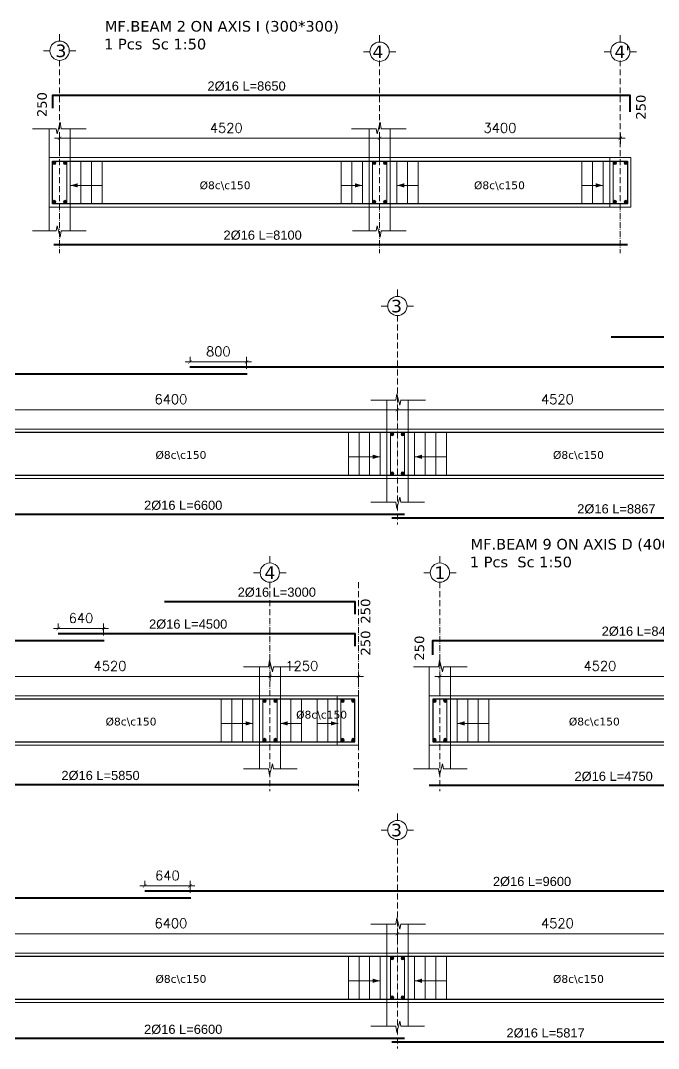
# Model space of a CAD drawing. Header units: inches. Extents: x -17020 to 43805, y -10194 to 123061.
# Drawn here: x 8495 to 9396, y 112787 to 114239 of the extents above; entities that cross this region are included whole.
import ezdxf

# ---------------------------------------------------------------- set-up
doc = ezdxf.new("R2010")
doc.units = ezdxf.units.IN
doc.header["$LTSCALE"] = 0.7
doc.header["$MEASUREMENT"] = 0
doc.linetypes.add('ACAD_ISO10W100', pattern=[18, 12, -3, 0, -3])
doc.layers.get('0').update_dxf_attribs({"lineweight": 13})
doc.layers.get('Defpoints').update_dxf_attribs({"lineweight": 5})
for name, color, linetype, lineweight in [('axis', 254, 'ACAD_ISO10W100', 9), ('BEAM FRAME', 5, 'Continuous', 18), ('COLUMN', 4, 'Continuous', 20), ('elevline', 30, 'Continuous', 20), ('FRAME 070', 5, 'Continuous', 60), ('hatch', 9, 'Continuous', 9), ('renforcment', 141, 'Continuous', 40), ('tex', 3, 'Continuous', 25), ('TEXT', 3, 'Continuous', 25), ('top rein. extension', 50, 'Continuous', 20), ('top renforcment', 7, 'Continuous', 40)]:
    doc.layers.add(name, color=color, linetype=linetype, lineweight=lineweight)
doc.styles.add('100', font='romans.shx', dxfattribs={"height": 13.5})
doc.styles.add('romanc', font='verdana.ttf', dxfattribs={"height": 250})
doc.styles.get("Standard").update_dxf_attribs({"font": 'arial.ttf', "height": 13})
doc.dimstyles.new('100', dxfattribs={"dimtxt": 13.5, "dimasz": 5, "dimexe": 7, "dimexo": 7, "dimgap": 8, "dimtad": 1, "dimdec": 0, "dimlfac": 10, "dimzin": 4, "dimdsep": 46, "dimtxsty": '100', "dimblk": 'ARCHTICK', "dimcen": 0.09, "dimdle": 7, "dimclrd": 1, "dimclre": 8, "dimclrt": 2, "dimadec": 0, "dimazin": 1, "dimtfac": 1, "dimtdec": 0, "dimtix": 1, "dimtofl": 0, "dimtmove": 0, "dimatfit": 3, "dimldrblk": 'ARCHTICK', "dimfxl": 0.18, "dimtolj": 1, "dimtzin": 0, "dimlwd": -1, "dimlwe": -1, "dimarcsym": 0})
doc.dimstyles.get("Standard").update_dxf_attribs({"dimtxt": 13, "dimasz": 5, "dimexe": 0.18, "dimexo": 0.0625, "dimgap": 6, "dimtad": 1, "dimdec": 0, "dimlfac": 10, "dimzin": 0, "dimdsep": 46, "dimtxsty": 'Standard', "dimblk": 'ARCHTICK', "dimcen": 0.09, "dimse1": 1, "dimse2": 1, "dimclrd": 1, "dimclre": 7, "dimclrt": 3, "dimadec": 0, "dimazin": 0, "dimtfac": 1, "dimtdec": 0, "dimtix": 1, "dimtofl": 0, "dimtmove": 0, "dimatfit": 3, "dimldrblk": 'ARCHTICK', "dimfxl": 1, "dimtolj": 1, "dimtzin": 0, "dimarcsym": 0})

# ---------------------------------------------------------------- blocks, each defined once
blk = doc.blocks.new('_ArchTick')
at = {"color": 0, "linetype": 'ByBlock', "lineweight": 0, "const_width": 0.15}
blk.add_lwpolyline([(-0.5, -0.5), (0.5, 0.5)], dxfattribs=at)
blk = doc.blocks.new('*D798')
at = {"color": 8, "transparency": 16777216}
for p, q in [((8550.2, 114054.5), (8550.2, 114079.7)), ((9002.2, 114036.1), (9002.2, 114079.7))]:
    blk.add_line(p, q, dxfattribs=at)
at = {"color": 1, "transparency": 16777216}
blk.add_line((9009.2, 114072.7), (8543.2, 114072.7), dxfattribs=at)
at = {"layer": 'Defpoints', "color": 0, "transparency": 16777216}
for p in [(8550.2, 114072.7), (8550.2, 114047.5), (9002.2, 114029.1)]:
    blk.add_point(p, dxfattribs=at)
at = {"color": 1, "transparency": 16777216, "xscale": 5, "yscale": 5, "zscale": 5, "rotation": 180}
blk.add_blockref('_ArchTick', (8550.2, 114072.7), dxfattribs=at)
at = {"color": 1, "transparency": 16777216, "xscale": 5, "yscale": 5, "zscale": 5}
blk.add_blockref('_ArchTick', (9002.2, 114072.7), dxfattribs=at)
at = {"color": 2, "transparency": 16777216, "insert": (8785.6, 114087.4), "char_height": 13.5, "attachment_point": 5, "style": '100'}
blk.add_mtext('\\A1;4520', dxfattribs=at)
blk = doc.blocks.new('*D799')
at = {"layer": 'Defpoints', "color": 0, "transparency": 16777216}
for p in [(8542.2, 113922.7, -37318.8), (8542.2, 113922.7), (9352.3, 113922.7, -13652.7)]:
    blk.add_point(p, dxfattribs=at)
at = {"layer": 'TEXT', "color": 3, "transparency": 16777216, "insert": (8837, 113935.7), "char_height": 13, "attachment_point": 5}
blk.add_mtext('\\A1;2%%C16 L=8100', dxfattribs=at)
blk = doc.blocks.new('*D800')
at = {"layer": 'Defpoints', "color": 0, "transparency": 16777216}
for p in [(8516.8, 114133.3, -440.4), (9381.9, 114133.3, 264.3), (9381.9, 114133.3)]:
    blk.add_point(p, dxfattribs=at)
at = {"layer": 'TEXT', "color": 3, "transparency": 16777216, "insert": (8814.3, 114146.3), "char_height": 13, "attachment_point": 5}
blk.add_mtext('\\A1;2%%C16 L=8650', dxfattribs=at)
blk = doc.blocks.new('*D801')
at = {"color": 8, "transparency": 16777216}
for p, q in [((9002.2, 114036.1), (9002.2, 114079.7)), ((9342.3, 114065), (9342.3, 114079.7))]:
    blk.add_line(p, q, dxfattribs=at)
at = {"color": 1, "transparency": 16777216}
blk.add_line((8995.2, 114072.7), (9349.3, 114072.7), dxfattribs=at)
at = {"layer": 'Defpoints', "color": 0, "transparency": 16777216}
for p in [(9342.3, 114072.7), (9342.3, 114058), (9002.2, 114029.1)]:
    blk.add_point(p, dxfattribs=at)
at = {"color": 1, "transparency": 16777216, "xscale": 5, "yscale": 5, "zscale": 5, "rotation": 180}
blk.add_blockref('_ArchTick', (9002.2, 114072.7), dxfattribs=at)
at = {"color": 1, "transparency": 16777216, "xscale": 5, "yscale": 5, "zscale": 5}
blk.add_blockref('_ArchTick', (9342.3, 114072.7), dxfattribs=at)
at = {"color": 2, "transparency": 16777216, "insert": (9172.2, 114087.4), "char_height": 13.5, "attachment_point": 5, "style": '100'}
blk.add_mtext('\\A1;3400', dxfattribs=at)
blk = doc.blocks.new('*D816')
at = {"layer": 'Defpoints', "color": 0, "transparency": 16777216}
for p in [(7715.4, 113739.9, -218.4), (7715.4, 113739.9), (8815.4, 113739.9, -167.8)]:
    blk.add_point(p, dxfattribs=at)
at = {"layer": 'TEXT', "color": 3, "transparency": 16777216, "insert": (8263.7, 113752.9), "char_height": 13, "attachment_point": 5}
blk.add_mtext('\\A1;3%%C16 L=11000', dxfattribs=at)
blk = doc.blocks.new('*D817')
at = {"color": 1, "transparency": 16777216}
blk.add_line((9020.4, 113689.3), (9486.4, 113689.3), dxfattribs=at)
at = {"color": 8, "transparency": 16777216}
for p, q in [((9027.4, 113682.7), (9027.4, 113696.3)), ((9479.4, 113683.3), (9479.4, 113696.3))]:
    blk.add_line(p, q, dxfattribs=at)
at = {"layer": 'Defpoints', "color": 0, "transparency": 16777216}
for p in [(9479.4, 113689.3), (9027.4, 113675.7), (9479.4, 113676.3)]:
    blk.add_point(p, dxfattribs=at)
at = {"color": 1, "transparency": 16777216, "xscale": 5, "yscale": 5, "zscale": 5, "rotation": 180}
blk.add_blockref('_ArchTick', (9027.4, 113689.3), dxfattribs=at)
at = {"color": 1, "transparency": 16777216, "xscale": 5, "yscale": 5, "zscale": 5}
blk.add_blockref('_ArchTick', (9479.4, 113689.3), dxfattribs=at)
at = {"color": 2, "transparency": 16777216, "insert": (9253.4, 113704.1), "char_height": 13.5, "attachment_point": 5, "style": '100'}
blk.add_mtext('\\A1;4520', dxfattribs=at)
blk = doc.blocks.new('*D818')
at = {"layer": 'Defpoints', "color": 0, "transparency": 16777216}
for p in [(8734.4, 113749.9, -157.8), (8734.4, 113749.9), (9934.3, 113749.9, -218.5)]:
    blk.add_point(p, dxfattribs=at)
at = {"layer": 'TEXT', "color": 3, "transparency": 16777216, "insert": (9585.4, 113762.9), "char_height": 13, "attachment_point": 5}
blk.add_mtext('\\A1;2%%C16 L=12000', dxfattribs=at)
blk = doc.blocks.new('*D839')
at = {"color": 1, "transparency": 16777216}
blk.add_line((8821.4, 113756.9), (8727.4, 113756.9), dxfattribs=at)
at = {"color": 8, "transparency": 16777216}
for p, q in [((8734.4, 113756.9), (8734.4, 113763.9)), ((8814.4, 113746.9), (8814.4, 113763.9))]:
    blk.add_line(p, q, dxfattribs=at)
at = {"layer": 'Defpoints', "color": 0, "transparency": 16777216}
for p in [(8734.4, 113756.9), (8734.4, 113749.9), (8814.4, 113739.9)]:
    blk.add_point(p, dxfattribs=at)
at = {"color": 1, "transparency": 16777216, "xscale": 5, "yscale": 5, "zscale": 5, "rotation": 180}
blk.add_blockref('_ArchTick', (8734.4, 113756.9), dxfattribs=at)
at = {"color": 1, "transparency": 16777216, "xscale": 5, "yscale": 5, "zscale": 5}
blk.add_blockref('_ArchTick', (8814.4, 113756.9), dxfattribs=at)
at = {"color": 2, "transparency": 16777216, "insert": (8774.4, 113771.7), "char_height": 13.5, "attachment_point": 5, "style": '100'}
blk.add_mtext('\\A1;800', dxfattribs=at)
blk = doc.blocks.new('*D819')
at = {"color": 1, "transparency": 16777216}
blk.add_line((9034.4, 113689.3), (8380.4, 113689.3), dxfattribs=at)
at = {"color": 8, "transparency": 16777216}
for p, q in [((8387.4, 113680.4), (8387.4, 113696.3)), ((9027.4, 113682.7), (9027.4, 113696.3))]:
    blk.add_line(p, q, dxfattribs=at)
at = {"layer": 'Defpoints', "color": 0, "transparency": 16777216}
for p in [(8387.4, 113689.3), (8387.4, 113673.4), (9027.4, 113675.7)]:
    blk.add_point(p, dxfattribs=at)
at = {"color": 1, "transparency": 16777216, "xscale": 5, "yscale": 5, "zscale": 5, "rotation": 180}
blk.add_blockref('_ArchTick', (8387.4, 113689.3), dxfattribs=at)
at = {"color": 1, "transparency": 16777216, "xscale": 5, "yscale": 5, "zscale": 5}
blk.add_blockref('_ArchTick', (9027.4, 113689.3), dxfattribs=at)
at = {"color": 2, "transparency": 16777216, "insert": (8707.4, 113704.1), "char_height": 13.5, "attachment_point": 5, "style": '100'}
blk.add_mtext('\\A1;6400', dxfattribs=at)
blk = doc.blocks.new('*D822')
at = {"layer": 'Defpoints', "color": 0, "transparency": 16777216}
for p in [(9329.4, 113791.8, -209.5), (9934.4, 113791.8, -218.4), (9934.4, 113791.8)]:
    blk.add_point(p, dxfattribs=at)
at = {"layer": 'TEXT', "color": 3, "transparency": 16777216, "insert": (9737.3, 113804.8), "char_height": 13, "attachment_point": 5}
blk.add_mtext('\\A1;1%%C16 L=6050', dxfattribs=at)
blk = doc.blocks.new('*D824')
at = {"layer": 'Defpoints', "color": 0, "transparency": 16777216}
for p in [(8377.4, 113541.2, -13652.7), (9037.4, 113541.2, -37100.9), (9037.4, 113541.2)]:
    blk.add_point(p, dxfattribs=at)
at = {"layer": 'TEXT', "color": 3, "transparency": 16777216, "insert": (8724.8, 113554.2), "char_height": 13, "attachment_point": 5}
blk.add_mtext('\\A1;2%%C16 L=6600', dxfattribs=at)
blk = doc.blocks.new('*D827')
at = {"layer": 'Defpoints', "color": 0, "transparency": 16777216}
for p in [(9019.4, 113536.1, -13652.7), (9906.1, 113536.1, -37100.9), (9906.1, 113536.1)]:
    blk.add_point(p, dxfattribs=at)
at = {"layer": 'TEXT', "color": 3, "transparency": 16777216, "insert": (9336.7, 113549.1), "char_height": 13, "attachment_point": 5}
blk.add_mtext('\\A1;2%%C16 L=8867', dxfattribs=at)
blk = doc.blocks.new('*D842')
at = {"layer": 'Defpoints', "color": 0, "transparency": 16777216}
for p in [(7715.4, 113363.3, -0.5), (7715.4, 113363.3), (8613.4, 113363.3, -167.8)]:
    blk.add_point(p, dxfattribs=at)
at = {"layer": 'TEXT', "color": 3, "transparency": 16777216, "insert": (8062.1, 113376.3), "char_height": 13, "attachment_point": 5}
blk.add_mtext('\\A1;2%%C16 L=8980', dxfattribs=at)
blk = doc.blocks.new('*D843')
at = {"color": 8, "transparency": 16777216}
for p, q in [((8395.4, 113306.2), (8395.4, 113319.7)), ((8847.4, 113306.7), (8847.4, 113319.7))]:
    blk.add_line(p, q, dxfattribs=at)
at = {"color": 1, "transparency": 16777216}
blk.add_line((8388.4, 113312.7), (8854.4, 113312.7), dxfattribs=at)
at = {"layer": 'Defpoints', "color": 0, "transparency": 16777216}
for p in [(8847.4, 113312.7), (8395.4, 113299.2), (8847.4, 113299.7)]:
    blk.add_point(p, dxfattribs=at)
at = {"color": 1, "transparency": 16777216, "xscale": 5, "yscale": 5, "zscale": 5, "rotation": 180}
blk.add_blockref('_ArchTick', (8395.4, 113312.7), dxfattribs=at)
at = {"color": 1, "transparency": 16777216, "xscale": 5, "yscale": 5, "zscale": 5}
blk.add_blockref('_ArchTick', (8847.4, 113312.7), dxfattribs=at)
at = {"color": 2, "transparency": 16777216, "insert": (8621.4, 113327.5), "char_height": 13.5, "attachment_point": 5, "style": '100'}
blk.add_mtext('\\A1;4520', dxfattribs=at)
blk = doc.blocks.new('*D844')
at = {"layer": 'Defpoints', "color": 0, "transparency": 16777216}
for p in [(8548.4, 113373.3, -157.8), (8548.4, 113373.3), (8998.4, 113373.3, -218.5)]:
    blk.add_point(p, dxfattribs=at)
at = {"layer": 'TEXT', "color": 3, "transparency": 16777216, "insert": (8731.8, 113386.3), "char_height": 13, "attachment_point": 5}
blk.add_mtext('\\A1;2%%C16 L=4500', dxfattribs=at)
blk = doc.blocks.new('*D851')
at = {"color": 1, "transparency": 16777216}
blk.add_line((8619.4, 113380.3), (8541.4, 113380.3), dxfattribs=at)
at = {"color": 8, "transparency": 16777216}
for p, q in [((8548.4, 113380.3), (8548.4, 113387.3)), ((8612.4, 113370.3), (8612.4, 113387.3))]:
    blk.add_line(p, q, dxfattribs=at)
at = {"layer": 'Defpoints', "color": 0, "transparency": 16777216}
for p in [(8548.4, 113380.3), (8548.4, 113373.3), (8612.4, 113363.3)]:
    blk.add_point(p, dxfattribs=at)
at = {"color": 1, "transparency": 16777216, "xscale": 5, "yscale": 5, "zscale": 5, "rotation": 180}
blk.add_blockref('_ArchTick', (8548.4, 113380.3), dxfattribs=at)
at = {"color": 1, "transparency": 16777216, "xscale": 5, "yscale": 5, "zscale": 5}
blk.add_blockref('_ArchTick', (8612.4, 113380.3), dxfattribs=at)
at = {"color": 2, "transparency": 16777216, "insert": (8580.4, 113395.1), "char_height": 13.5, "attachment_point": 5, "style": '100'}
blk.add_mtext('\\A1;640', dxfattribs=at)
blk = doc.blocks.new('*D848')
at = {"color": 8, "transparency": 16777216}
for p, q in [((8847.4, 113306.6), (8847.4, 113319.7)), ((8972.4, 113306.4), (8972.4, 113319.7))]:
    blk.add_line(p, q, dxfattribs=at)
at = {"color": 1, "transparency": 16777216}
blk.add_line((8979.4, 113312.7), (8840.4, 113312.7), dxfattribs=at)
at = {"layer": 'Defpoints', "color": 0, "transparency": 16777216}
for p in [(8847.4, 113312.7), (8847.4, 113299.6), (8972.4, 113299.4)]:
    blk.add_point(p, dxfattribs=at)
at = {"color": 1, "transparency": 16777216, "xscale": 5, "yscale": 5, "zscale": 5, "rotation": 180}
blk.add_blockref('_ArchTick', (8847.4, 113312.7), dxfattribs=at)
at = {"color": 1, "transparency": 16777216, "xscale": 5, "yscale": 5, "zscale": 5}
blk.add_blockref('_ArchTick', (8972.4, 113312.7), dxfattribs=at)
at = {"color": 2, "transparency": 16777216, "insert": (8892.4, 113327.5), "char_height": 13.5, "attachment_point": 5, "style": '100'}
blk.add_mtext('\\A1;1250', dxfattribs=at)
blk = doc.blocks.new('*D849')
at = {"layer": 'Defpoints', "color": 0, "transparency": 16777216}
for p in [(8387.4, 113159.5, -13652.7), (8972.4, 113159.5, -37100.9), (8972.4, 113159.5)]:
    blk.add_point(p, dxfattribs=at)
at = {"layer": 'TEXT', "color": 3, "transparency": 16777216, "insert": (8608, 113172.5), "char_height": 13, "attachment_point": 5}
blk.add_mtext('\\A1;2%%C16 L=5850', dxfattribs=at)
blk = doc.blocks.new('*D850')
at = {"layer": 'Defpoints', "color": 0, "transparency": 16777216}
for p in [(8698.4, 113418.4, -157.8), (8698.4, 113418.4), (8998.4, 113418.4, -218.5)]:
    blk.add_point(p, dxfattribs=at)
at = {"layer": 'TEXT', "color": 3, "transparency": 16777216, "insert": (8857, 113431.4), "char_height": 13, "attachment_point": 5}
blk.add_mtext('\\A1;2%%C16 L=3000', dxfattribs=at)
blk = doc.blocks.new('*D852')
at = {"layer": 'Defpoints', "color": 0, "transparency": 16777216}
for p in [(9047.4, 113363.3, -218.4), (9047.4, 113363.3), (9887.4, 113363.3, -167.8)]:
    blk.add_point(p, dxfattribs=at)
at = {"layer": 'TEXT', "color": 3, "transparency": 16777216, "insert": (9371.2, 113376.3), "char_height": 13, "attachment_point": 5}
blk.add_mtext('\\A1;2%%C16 L=8400', dxfattribs=at)
blk = doc.blocks.new('*D856')
at = {"color": 8, "transparency": 16777216}
for p, q in [((9087.4, 113291.6), (9087.4, 113319.7)), ((9539.4, 113303.8), (9539.4, 113319.7))]:
    blk.add_line(p, q, dxfattribs=at)
at = {"color": 1, "transparency": 16777216}
blk.add_line((9080.4, 113312.7), (9546.4, 113312.7), dxfattribs=at)
at = {"layer": 'Defpoints', "color": 0, "transparency": 16777216}
for p in [(9539.4, 113312.7), (9539.4, 113296.8), (9087.4, 113284.6)]:
    blk.add_point(p, dxfattribs=at)
at = {"color": 1, "transparency": 16777216, "xscale": 5, "yscale": 5, "zscale": 5, "rotation": 180}
blk.add_blockref('_ArchTick', (9087.4, 113312.7), dxfattribs=at)
at = {"color": 1, "transparency": 16777216, "xscale": 5, "yscale": 5, "zscale": 5}
blk.add_blockref('_ArchTick', (9539.4, 113312.7), dxfattribs=at)
at = {"color": 2, "transparency": 16777216, "insert": (9313.4, 113327.5), "char_height": 13.5, "attachment_point": 5, "style": '100'}
blk.add_mtext('\\A1;4520', dxfattribs=at)
blk = doc.blocks.new('*D858')
at = {"layer": 'Defpoints', "color": 0, "transparency": 16777216}
for p in [(9072.4, 113158.4, -13652.7), (9547.4, 113158.4, -37100.9), (9547.4, 113158.4)]:
    blk.add_point(p, dxfattribs=at)
at = {"layer": 'TEXT', "color": 3, "transparency": 16777216, "insert": (9332.8, 113171.4), "char_height": 13, "attachment_point": 5}
blk.add_mtext('\\A1;2%%C16 L=4750', dxfattribs=at)
blk = doc.blocks.new('*D863')
at = {"layer": 'Defpoints', "color": 0, "transparency": 16777216}
for p in [(7715.4, 112999.8, -218.4), (7715.4, 112999.8), (8735.4, 112999.8, -167.8)]:
    blk.add_point(p, dxfattribs=at)
at = {"layer": 'TEXT', "color": 3, "transparency": 16777216, "insert": (8183.7, 113012.8), "char_height": 13, "attachment_point": 5}
blk.add_mtext('\\A1;2%%C16 L=10200', dxfattribs=at)
blk = doc.blocks.new('*D864')
at = {"color": 8, "transparency": 16777216}
for p, q in [((9027.4, 112942.6), (9027.4, 112956.2)), ((9479.4, 112943.2), (9479.4, 112956.2))]:
    blk.add_line(p, q, dxfattribs=at)
at = {"color": 1, "transparency": 16777216}
blk.add_line((9020.4, 112949.2), (9486.4, 112949.2), dxfattribs=at)
at = {"layer": 'Defpoints', "color": 0, "transparency": 16777216}
for p in [(9479.4, 112949.2), (9027.4, 112935.6), (9479.4, 112936.2)]:
    blk.add_point(p, dxfattribs=at)
at = {"color": 1, "transparency": 16777216, "xscale": 5, "yscale": 5, "zscale": 5, "rotation": 180}
blk.add_blockref('_ArchTick', (9027.4, 112949.2), dxfattribs=at)
at = {"color": 1, "transparency": 16777216, "xscale": 5, "yscale": 5, "zscale": 5}
blk.add_blockref('_ArchTick', (9479.4, 112949.2), dxfattribs=at)
at = {"color": 2, "transparency": 16777216, "insert": (9253.4, 112963.9), "char_height": 13.5, "attachment_point": 5, "style": '100'}
blk.add_mtext('\\A1;4520', dxfattribs=at)
blk = doc.blocks.new('*D865')
at = {"layer": 'Defpoints', "color": 0, "transparency": 16777216}
for p in [(8670.4, 113009.8, -157.8), (8670.4, 113009.8), (9630.4, 113009.8, -218.5)]:
    blk.add_point(p, dxfattribs=at)
at = {"layer": 'TEXT', "color": 3, "transparency": 16777216, "insert": (9217.5, 113022.8), "char_height": 13, "attachment_point": 5}
blk.add_mtext('\\A1;2%%C16 L=9600', dxfattribs=at)
blk = doc.blocks.new('*D874')
at = {"color": 1, "transparency": 16777216}
blk.add_line((8741.4, 113016.8), (8663.4, 113016.8), dxfattribs=at)
at = {"color": 8, "transparency": 16777216}
for p, q in [((8670.4, 113016.8), (8670.4, 113023.8)), ((8734.4, 113006.8), (8734.4, 113023.8))]:
    blk.add_line(p, q, dxfattribs=at)
at = {"layer": 'Defpoints', "color": 0, "transparency": 16777216}
for p in [(8670.4, 113016.8), (8670.4, 113009.8), (8734.4, 112999.8)]:
    blk.add_point(p, dxfattribs=at)
at = {"color": 1, "transparency": 16777216, "xscale": 5, "yscale": 5, "zscale": 5, "rotation": 180}
blk.add_blockref('_ArchTick', (8670.4, 113016.8), dxfattribs=at)
at = {"color": 1, "transparency": 16777216, "xscale": 5, "yscale": 5, "zscale": 5}
blk.add_blockref('_ArchTick', (8734.4, 113016.8), dxfattribs=at)
at = {"color": 2, "transparency": 16777216, "insert": (8702.4, 113031.5), "char_height": 13.5, "attachment_point": 5, "style": '100'}
blk.add_mtext('\\A1;640', dxfattribs=at)
blk = doc.blocks.new('*D866')
at = {"color": 8, "transparency": 16777216}
for p, q in [((8387.4, 112940.3), (8387.4, 112956.2)), ((9027.4, 112942.6), (9027.4, 112956.2))]:
    blk.add_line(p, q, dxfattribs=at)
at = {"color": 1, "transparency": 16777216}
blk.add_line((9034.4, 112949.2), (8380.4, 112949.2), dxfattribs=at)
at = {"layer": 'Defpoints', "color": 0, "transparency": 16777216}
for p in [(8387.4, 112949.2), (8387.4, 112933.3), (9027.4, 112935.6)]:
    blk.add_point(p, dxfattribs=at)
at = {"color": 1, "transparency": 16777216, "xscale": 5, "yscale": 5, "zscale": 5, "rotation": 180}
blk.add_blockref('_ArchTick', (8387.4, 112949.2), dxfattribs=at)
at = {"color": 1, "transparency": 16777216, "xscale": 5, "yscale": 5, "zscale": 5}
blk.add_blockref('_ArchTick', (9027.4, 112949.2), dxfattribs=at)
at = {"color": 2, "transparency": 16777216, "insert": (8707.4, 112963.9), "char_height": 13.5, "attachment_point": 5, "style": '100'}
blk.add_mtext('\\A1;6400', dxfattribs=at)
blk = doc.blocks.new('*D870')
at = {"layer": 'Defpoints', "color": 0, "transparency": 16777216}
for p in [(8377.4, 112801, -13652.7), (9037.4, 112801, -37100.9), (9037.4, 112801)]:
    blk.add_point(p, dxfattribs=at)
at = {"layer": 'TEXT', "color": 3, "transparency": 16777216, "insert": (8724.8, 112814), "char_height": 13, "attachment_point": 5}
blk.add_mtext('\\A1;2%%C16 L=6600', dxfattribs=at)
blk = doc.blocks.new('*D873')
at = {"layer": 'Defpoints', "color": 0, "transparency": 16777216}
for p in [(9019.4, 112795.9, -13652.7), (9601.1, 112795.9, -37100.9), (9601.1, 112795.9)]:
    blk.add_point(p, dxfattribs=at)
at = {"layer": 'TEXT', "color": 3, "transparency": 16777216, "insert": (9236.7, 112808.9), "char_height": 13, "attachment_point": 5}
blk.add_mtext('\\A1;2%%C16 L=5817', dxfattribs=at)

msp = doc.modelspace()

# ---------------------------------------------------------------- hatches: boundary and pattern name
at = {"layer": 'elevline'}
for points in [[(8545, 114038, 1), (8540.24, 114038, 1)], [(8555.49, 114038, -1), (8560.24, 114038, -1)], [(8997, 114038, 1), (8992.24, 114038, 1)], [(9007.49, 114038, -1), (9012.24, 114038, -1)], [(9337.01, 114038, 1), (9332.25, 114038, 1)], [(9347.5, 114038, -1), (9352.25, 114038, -1)], [(8545, 113982.76, -1), (8540.24, 113982.76, -1)], [(8555.49, 113982.76, 1), (8560.24, 113982.76, 1)], [(8997, 113982.76, -1), (8992.24, 113982.76, -1)], [(9007.49, 113982.76, 1), (9012.24, 113982.76, 1)], [(9337.01, 113982.76, -1), (9332.25, 113982.76, -1)], [(9347.5, 113982.76, 1), (9352.25, 113982.76, 1)], [(9022.15, 113654.67, 1), (9017.39, 113654.67, 1)], [(9032.64, 113654.67, -1), (9037.39, 113654.67, -1)], [(9022.15, 113599.42, -1), (9017.39, 113599.42, -1)], [(9032.64, 113599.42, 1), (9037.39, 113599.42, 1)], [(8842.15, 113278.07, 1), (8837.39, 113278.07, 1)], [(8852.64, 113278.07, -1), (8857.39, 113278.07, -1)], [(8952.15, 113278.07, 1), (8947.39, 113278.07, 1)], [(8962.64, 113278.07, -1), (8967.39, 113278.07, -1)], [(9082.15, 113278.07, 1), (9077.39, 113278.07, 1)], [(9092.64, 113278.07, -1), (9097.39, 113278.07, -1)], [(8842.15, 113222.82, -1), (8837.39, 113222.82, -1)], [(8852.64, 113222.82, 1), (8857.39, 113222.82, 1)], [(8952.15, 113222.82, -1), (8947.39, 113222.82, -1)], [(8962.64, 113222.82, 1), (8967.39, 113222.82, 1)], [(9082.15, 113222.82, -1), (9077.39, 113222.82, -1)], [(9092.64, 113222.82, 1), (9097.39, 113222.82, 1)], [(9022.15, 112914.52, 1), (9017.39, 112914.52, 1)], [(9032.64, 112914.52, -1), (9037.39, 112914.52, -1)], [(9022.15, 112859.28, -1), (9017.39, 112859.28, -1)], [(9032.64, 112859.28, 1), (9037.39, 112859.28, 1)]]:
    msp.add_hatch(color=256, dxfattribs=at).paths.add_polyline_path(points)

# ---------------------------------------------------------------- linework, layer by layer
at = {"layer": 'axis'}
for p, q in [((8550.24, 114182.81), (8550.24, 113910.64)), ((9002.24, 114182.81), (9002.24, 113910.64)), ((9342.25, 114182.81), (9342.25, 113910.64)), ((9342.25, 114182.81), (9342.25, 113910.64)), ((9027.39, 113822.24), (9027.39, 113527.31)), ((8847.39, 113445.64, -217.91), (8847.39, 113150.71, -217.91)), ((8972.39, 113445.64, -217.91), (8972.39, 113150.71, -217.91)), ((9087.39, 113445.64, -217.91), (9087.39, 113150.71, -217.91)), ((9027.39, 113082.09), (9027.39, 112787.16))]:
    msp.add_line(p, q, dxfattribs=at)
at = {"layer": 'BEAM FRAME', "elevation": 217.91}
for points in [[(9357.25, 113975.38), (8535.24, 113975.38), (8535.24, 114045.38), (9357.25, 114045.38)], [(7740.39, 113592.04), (9909.43, 113592.04), (9909.43, 113662.04), (7740.39, 113662.04)], [(7740.39, 112851.9), (9604.39, 112851.9), (9604.39, 112921.9), (7740.39, 112921.9)]]:
    msp.add_lwpolyline(points, close=True, dxfattribs=at)
at = {"layer": 'BEAM FRAME'}
for points in [[(7740.39, 113215.45), (8972.39, 113215.45), (8972.39, 113285.45), (7740.39, 113285.45)], [(9072.39, 113215.45), (10756.39, 113215.45), (10756.39, 113285.45), (9072.39, 113285.45)]]:
    msp.add_lwpolyline(points, close=True, dxfattribs=at)
at = {"layer": 'COLUMN', "lineweight": 20}
for p, q in [((8535.24, 114086.3, 217.91), (8535.24, 114045.38, 217.91)), ((8565.24, 114086.3, 217.91), (8565.24, 114045.38, 217.91)), ((8987.24, 114086.3, 217.91), (8987.24, 114045.38, 217.91)), ((9017.24, 114086.3, 217.91), (9017.24, 114045.38, 217.91)), ((8535.24, 113941.95, 217.91), (8535.24, 113975.38, 217.91)), ((8565.24, 113941.95, 217.91), (8565.24, 113975.38, 217.91)), ((8987.24, 113941.95, 217.91), (8987.24, 113975.38, 217.91)), ((9017.24, 113941.95, 217.91), (9017.24, 113975.38, 217.91)), ((9012.39, 113702.97, 217.91), (9012.39, 113662.04, 217.91)), ((9042.39, 113702.97, 217.91), (9042.39, 113662.04, 217.91)), ((9012.39, 113558.62, 217.91), (9012.39, 113592.04, 217.91)), ((9042.39, 113558.62, 217.91), (9042.39, 113592.04, 217.91)), ((8832.39, 113326.37), (8832.39, 113285.45)), ((8862.39, 113326.37), (8862.39, 113285.45)), ((9072.39, 113326.37), (9072.39, 113285.45)), ((9102.39, 113326.37), (9102.39, 113285.45)), ((8832.39, 113182.02), (8832.39, 113215.45)), ((8862.39, 113182.02), (8862.39, 113215.45)), ((9072.39, 113182.02), (9072.39, 113215.45)), ((9102.39, 113182.02), (9102.39, 113215.45)), ((9012.39, 112962.83, 217.91), (9012.39, 112921.9, 217.91)), ((9042.39, 112962.83, 217.91), (9042.39, 112921.9, 217.91)), ((9012.39, 112818.47, 217.91), (9012.39, 112851.9, 217.91)), ((9042.39, 112818.47, 217.91), (9042.39, 112851.9, 217.91))]:
    msp.add_line(p, q, dxfattribs=at)
at = {"layer": 'elevline'}
for p, q in [((8580.24, 113980.38), (8580.24, 114040.38)), ((8595.24, 113980.38), (8595.24, 114040.38)), ((8610.24, 113980.38), (8610.24, 114040.38)), ((8947.97, 113980.38), (8947.97, 114040.38)), ((8962.97, 113980.38), (8962.97, 114040.38)), ((8977.93, 113980.38), (8977.93, 114040.38)), ((9026.56, 113980.38), (9026.56, 114040.38)), ((9041.52, 113980.38), (9041.52, 114040.38)), ((9056.52, 113980.38), (9056.52, 114040.38)), ((9287.98, 113980.38), (9287.98, 114040.38)), ((9302.98, 113980.38), (9302.98, 114040.38)), ((9317.94, 113980.38), (9317.94, 114040.38)), ((8958.12, 113597.04), (8958.12, 113657.04)), ((8973.12, 113597.04), (8973.12, 113657.04)), ((8988.12, 113597.04), (8988.12, 113657.04)), ((9003.08, 113597.04), (9003.08, 113657.04)), ((9051.71, 113597.04), (9051.71, 113657.04)), ((9066.67, 113597.04), (9066.67, 113657.04)), ((9081.67, 113597.04), (9081.67, 113657.04)), ((9096.67, 113597.04), (9096.67, 113657.04)), ((8778.32, 113220.45, -217.91), (8778.32, 113280.45, -217.91)), ((8793.32, 113220.45, -217.91), (8793.32, 113280.45, -217.91)), ((8808.32, 113220.45, -217.91), (8808.32, 113280.45, -217.91)), ((8823.28, 113220.45, -217.91), (8823.28, 113280.45, -217.91)), ((8837.35, 113220.45, -217.91), (8837.35, 113280.45, -217.91)), ((8876.89, 113220.45, -217.91), (8876.89, 113280.45, -217.91)), ((8891.89, 113220.45, -217.91), (8891.89, 113280.45, -217.91)), ((8913.89, 113220.45, -217.91), (8913.89, 113280.45, -217.91)), ((8928.89, 113220.45, -217.91), (8928.89, 113280.45, -217.91)), ((8947.35, 113220.45, -217.91), (8947.35, 113280.45, -217.91)), ((9111.71, 113220.45, -217.91), (9111.71, 113280.45, -217.91)), ((9126.67, 113220.45, -217.91), (9126.67, 113280.45, -217.91)), ((9141.67, 113220.45, -217.91), (9141.67, 113280.45, -217.91)), ((9156.67, 113220.45, -217.91), (9156.67, 113280.45, -217.91)), ((8958.12, 112856.9), (8958.12, 112916.9)), ((8973.12, 112856.9), (8973.12, 112916.9)), ((8988.12, 112856.9), (8988.12, 112916.9)), ((9003.08, 112856.9), (9003.08, 112916.9)), ((9051.71, 112856.9), (9051.71, 112916.9)), ((9066.67, 112856.9), (9066.67, 112916.9)), ((9081.67, 112856.9), (9081.67, 112916.9)), ((9096.67, 112856.9), (9096.67, 112916.9))]:
    msp.add_line(p, q, dxfattribs=at)
for centre in [(8542.62, 114038), (8557.87, 114038), (8994.62, 114038), (9009.87, 114038), (9334.63, 114038), (9349.88, 114038), (8542.62, 113982.76), (8557.87, 113982.76), (8994.62, 113982.76), (9009.87, 113982.76), (9334.63, 113982.76), (9349.88, 113982.76), (9019.77, 113654.67), (9035.02, 113654.67), (9019.77, 113599.42), (9035.02, 113599.42), (8839.77, 113278.07, -217.91), (8855.02, 113278.07, -217.91), (8949.77, 113278.07, -217.91), (8965.02, 113278.07, -217.91), (9079.77, 113278.07, -217.91), (9095.02, 113278.07, -217.91), (8839.77, 113222.82, -217.91), (8855.02, 113222.82, -217.91), (8949.77, 113222.82, -217.91), (8965.02, 113222.82, -217.91), (9079.77, 113222.82, -217.91), (9095.02, 113222.82, -217.91), (9019.77, 112914.52), (9035.02, 112914.52), (9019.77, 112859.28), (9035.02, 112859.28)]:
    msp.add_circle(centre, 2.38, dxfattribs=at)
at = {"layer": 'FRAME 070', "lineweight": 20}
for p, q in [((8550.93, 114095.31, 217.91), (8546.75, 114079.23, 217.91)), ((8552.28, 114086.3, 217.91), (8550.93, 114095.31, 217.91)), ((9002.93, 114095.31, 217.91), (8998.75, 114079.23, 217.91)), ((9004.28, 114086.3, 217.91), (9002.93, 114095.31, 217.91)), ((8545.24, 114086.3, 217.91), (8511.85, 114086.3, 217.91)), ((8546.75, 114079.23, 217.91), (8545.24, 114086.3, 217.91)), ((8587.63, 114086.3, 217.91), (8552.28, 114086.3, 217.91)), ((8997.72, 114086.3, 217.91), (8962.36, 114086.3, 217.91)), ((8998.75, 114079.23, 217.91), (8997.24, 114086.3, 217.91)), ((9039.63, 114086.3, 217.91), (9004.28, 114086.3, 217.91)), ((8546.75, 113949.03, 217.91), (8545.24, 113941.95, 217.91)), ((8550.93, 113932.95, 217.91), (8546.75, 113949.03, 217.91)), ((8998.75, 113949.03, 217.91), (8997.24, 113941.95, 217.91)), ((9002.93, 113932.95, 217.91), (8998.75, 113949.03, 217.91)), ((8545.24, 113941.95, 217.91), (8511.85, 113941.95, 217.91)), ((8552.28, 113941.95, 217.91), (8550.93, 113932.95, 217.91)), ((8587.63, 113941.95, 217.91), (8552.28, 113941.95, 217.91)), ((8997.24, 113941.95, 217.91), (8963.85, 113941.95, 217.91)), ((9004.28, 113941.95, 217.91), (9002.93, 113932.95, 217.91)), ((9039.63, 113941.95, 217.91), (9004.28, 113941.95, 217.91)), ((9025.36, 113702.97, 217.91), (9026.71, 113711.97, 217.91)), ((9026.71, 113711.97, 217.91), (9030.89, 113695.9, 217.91)), ((8990, 113702.97, 217.91), (9025.36, 113702.97, 217.91)), ((9030.89, 113695.9, 217.91), (9032.4, 113702.97, 217.91)), ((9031.92, 113702.97, 217.91), (9067.28, 113702.97, 217.91)), ((8990, 113558.62, 217.91), (9025.36, 113558.62, 217.91)), ((9025.36, 113558.62, 217.91), (9026.71, 113549.62, 217.91)), ((9026.71, 113549.62, 217.91), (9030.89, 113565.69, 217.91)), ((9030.89, 113565.69, 217.91), (9032.4, 113558.62, 217.91)), ((9032.4, 113558.62, 217.91), (9065.79, 113558.62, 217.91)), ((8845.36, 113326.37), (8846.71, 113335.37)), ((8846.71, 113335.37), (8850.89, 113319.3)), ((9085.36, 113326.37), (9086.71, 113335.37)), ((9086.71, 113335.37), (9090.89, 113319.3)), ((8810, 113326.37), (8845.36, 113326.37)), ((8850.89, 113319.3), (8852.4, 113326.37)), ((8852.4, 113326.37), (8885.79, 113326.37)), ((9050, 113326.37), (9085.36, 113326.37)), ((9090.89, 113319.3), (9092.4, 113326.37)), ((9092.4, 113326.37), (9125.79, 113326.37)), ((8846.71, 113173.02), (8850.89, 113189.1)), ((8850.89, 113189.1), (8852.4, 113182.02)), ((9086.71, 113173.02), (9090.89, 113189.1)), ((9090.89, 113189.1), (9092.4, 113182.02)), ((8810, 113182.02), (8845.36, 113182.02)), ((8845.36, 113182.02), (8846.71, 113173.02)), ((8852.4, 113182.02), (8885.79, 113182.02)), ((9050, 113182.02), (9085.36, 113182.02)), ((9085.36, 113182.02), (9086.71, 113173.02)), ((9092.4, 113182.02), (9125.79, 113182.02)), ((9025.36, 112962.83, 217.91), (9026.71, 112971.83, 217.91)), ((9026.71, 112971.83, 217.91), (9030.89, 112955.75, 217.91)), ((8990, 112962.83, 217.91), (9025.36, 112962.83, 217.91)), ((9030.89, 112955.75, 217.91), (9032.4, 112962.83, 217.91)), ((9031.92, 112962.83, 217.91), (9067.28, 112962.83, 217.91)), ((9026.71, 112809.47, 217.91), (9030.89, 112825.55, 217.91)), ((9030.89, 112825.55, 217.91), (9032.4, 112818.47, 217.91)), ((8990, 112818.47, 217.91), (9025.36, 112818.47, 217.91)), ((9025.36, 112818.47, 217.91), (9026.71, 112809.47, 217.91)), ((9032.4, 112818.47, 217.91), (9065.79, 112818.47, 217.91))]:
    msp.add_line(p, q, dxfattribs=at)
at = {"layer": 'FRAME 070', "lineweight": 15}
for points in [[(8565.24, 113975.38), (8535.24, 113975.38), (8535.24, 114045.38), (8565.24, 114045.38)], [(9017.24, 113975.38), (8987.24, 113975.38), (8987.24, 114045.38), (9017.24, 114045.38)], [(9357.25, 113975.38), (9327.25, 113975.38), (9327.25, 114045.38), (9357.25, 114045.38)], [(9012.39, 113592.04), (9042.39, 113592.04), (9042.39, 113662.04), (9012.39, 113662.04)], [(9012.39, 112851.9), (9042.39, 112851.9), (9042.39, 112921.9), (9012.39, 112921.9)]]:
    msp.add_lwpolyline(points, close=True, dxfattribs=at)
at = {"layer": 'FRAME 070', "lineweight": 15, "elevation": -217.91}
for points in [[(8832.39, 113215.45), (8862.39, 113215.45), (8862.39, 113285.45), (8832.39, 113285.45)], [(8942.39, 113215.45), (8972.39, 113215.45), (8972.39, 113285.45), (8942.39, 113285.45)], [(9072.39, 113215.45), (9102.39, 113215.45), (9102.39, 113285.45), (9072.39, 113285.45)]]:
    msp.add_lwpolyline(points, close=True, dxfattribs=at)
at = {"layer": 'hatch'}
for p, q in [((8550.24, 114219.78), (8550.24, 114210.05)), ((9002.24, 114218.42), (9002.24, 114208.68)), ((9342.25, 114218.42), (9342.25, 114208.68)), ((8527.32, 114196.3), (8537.06, 114196.3)), ((8573.17, 114196.3), (8563.43, 114196.3)), ((8979.32, 114194.94), (8989.06, 114194.94)), ((9025.17, 114194.94), (9015.43, 114194.94)), ((9319.33, 114194.94), (9329.06, 114194.94)), ((9365.18, 114194.94), (9355.44, 114194.94)), ((9027.39, 113859.21), (9027.39, 113849.48)), ((9004.47, 113835.73), (9014.21, 113835.73)), ((9050.32, 113835.73), (9040.58, 113835.73)), ((8847.19, 113482.61, -217.91), (8847.19, 113472.88, -217.91)), ((9087.39, 113482.61, -217.91), (9087.39, 113472.88, -217.91)), ((8824.27, 113459.13, -217.91), (8834.01, 113459.13, -217.91)), ((8870.12, 113459.13, -217.91), (8860.38, 113459.13, -217.91)), ((9064.47, 113459.14, -217.91), (9074.21, 113459.14, -217.91)), ((9110.32, 113459.14, -217.91), (9100.58, 113459.14, -217.91)), ((9027.39, 113119.07), (9027.39, 113109.33)), ((9004.47, 113095.59), (9014.21, 113095.59)), ((9050.32, 113095.59), (9040.58, 113095.59))]:
    msp.add_line(p, q, dxfattribs=at)
for centre in [(8550.24, 114196.43), (9002.24, 114195.06), (9342.25, 114195.06), (9027.39, 113835.86), (8847.19, 113459.26, -217.91), (9087.39, 113459.26, -217.91), (9027.39, 113095.71)]:
    msp.add_circle(centre, 13.62, dxfattribs=at)
at = {"layer": 'renforcment', "lineweight": -2, "elevation": 217.91}
for points in [[(9352.25, 113980.38), (8540.24, 113980.38), (8540.24, 114040.38), (9352.25, 114040.38)], [(7745.39, 113597.04), (9904.43, 113597.04), (9904.43, 113657.04), (7745.39, 113657.04)], [(7745.39, 112856.9), (9599.39, 112856.9), (9599.39, 112916.9), (7745.39, 112916.9)]]:
    msp.add_lwpolyline(points, close=True, dxfattribs=at)
at = {"layer": 'renforcment', "lineweight": -2}
for points in [[(7745.39, 113220.45), (8967.39, 113220.45), (8967.39, 113280.45), (7745.39, 113280.45)], [(9077.39, 113220.45), (10751.39, 113220.45), (10751.39, 113280.45), (9077.39, 113280.45)]]:
    msp.add_lwpolyline(points, close=True, dxfattribs=at)
at = {"layer": 'top rein. extension'}
for p, q in [((8565.28, 114006.22), (8610.24, 114006.22)), ((8977.93, 114006.22), (8947.97, 114006.22)), ((9026.56, 114006.22), (9056.52, 114006.22)), ((9317.94, 114006.22), (9287.98, 114006.22)), ((9003.08, 113622.88), (8958.12, 113622.88)), ((9051.71, 113622.88), (9096.67, 113622.88)), ((8823.28, 113246.28, -217.91), (8778.32, 113246.28, -217.91)), ((8861.93, 113246.28, -217.91), (8891.89, 113246.28, -217.91)), ((8943.85, 113246.28, -217.91), (8913.89, 113246.28, -217.91)), ((9111.71, 113246.28, -217.91), (9156.67, 113246.28, -217.91)), ((9003.08, 112882.74), (8958.12, 112882.74)), ((9051.71, 112882.74), (9096.67, 112882.74))]:
    msp.add_line(p, q, dxfattribs=at)
for points in [[(8575.76, 114009.22), (8565.63, 114006.22), (8575.76, 114003.22)], [(8967.46, 114009.22), (8977.58, 114006.22), (8967.46, 114003.22)], [(9037.03, 114009.22), (9026.9, 114006.22), (9037.03, 114003.22)], [(9307.47, 114009.22), (9317.59, 114006.22), (9307.47, 114003.22)], [(8992.61, 113625.88), (9002.74, 113622.88), (8992.61, 113619.88)], [(9062.18, 113625.88), (9052.05, 113622.88), (9062.18, 113619.88)], [(8812.81, 113249.28, -217.91), (8822.94, 113246.28, -217.91), (8812.81, 113243.28, -217.91)], [(8872.4, 113249.28, -217.91), (8862.28, 113246.28, -217.91), (8872.4, 113243.28, -217.91)], [(8933.38, 113249.28, -217.91), (8943.51, 113246.28, -217.91), (8933.38, 113243.28, -217.91)], [(9122.18, 113249.28, -217.91), (9112.05, 113246.28, -217.91), (9122.18, 113243.28, -217.91)], [(8992.61, 112885.74), (9002.74, 112882.74), (8992.61, 112879.74)], [(9062.18, 112885.74), (9052.05, 112882.74), (9062.18, 112879.74)]]:
    msp.add_solid(points, dxfattribs=at)
at = {"layer": 'top renforcment'}
for p, q in [((8542.24, 113922.72, -217.91), (9352.25, 113922.72)), ((9037.39, 113541.17), (8377.39, 113541.17)), ((9906.13, 113536.05), (9019.39, 113536.05)), ((8972.39, 113159.45, -217.91), (8387.39, 113159.45, -217.91)), ((9547.39, 113158.43, -217.91), (9072.39, 113158.43, -217.91)), ((9037.39, 112801.02), (8377.39, 112801.02)), ((9601.09, 112795.91), (9019.39, 112795.91))]:
    msp.add_line(p, q, dxfattribs=at)
for points in [[(9355.95, 114109.98), (9355.95, 114133.25), (8540.24, 114133.25), (8540.24, 114115.36)], [(9904.43, 113771.55), (9904.43, 113791.83), (9329.39, 113791.83)], [(8734.37, 113749.92), (9904.43, 113749.92), (9904.43, 113732.03)], [(7745.39, 113719.65), (7745.39, 113739.92), (8815.37, 113739.92)], [(7745.39, 112979.5), (7745.39, 112999.78), (8735.37, 112999.78)], [(8670.37, 113009.78), (9599.39, 113009.78), (9599.39, 112991.89)]]:
    msp.add_lwpolyline(points, dxfattribs=at)
at = {"layer": 'top renforcment', "lineweight": 15}
for points in [[(8560.24, 113980.38), (8540.24, 113980.38), (8540.24, 114040.38), (8560.24, 114040.38)], [(9012.24, 113980.38), (8992.24, 113980.38), (8992.24, 114040.38), (9012.24, 114040.38)], [(9352.25, 113980.38), (9332.25, 113980.38), (9332.25, 114040.38), (9352.25, 114040.38)], [(9017.39, 113597.04), (9037.39, 113597.04), (9037.39, 113657.04), (9017.39, 113657.04)], [(9017.39, 112856.9), (9037.39, 112856.9), (9037.39, 112916.9), (9017.39, 112916.9)]]:
    msp.add_lwpolyline(points, close=True, dxfattribs=at)
at = {"layer": 'top renforcment', "elevation": -217.91}
for points in [[(8698.37, 113418.44), (8967.39, 113418.44), (8967.39, 113400.55)], [(7745.39, 113343.05), (7745.39, 113363.32), (8613.37, 113363.32)], [(8548.37, 113373.32), (8967.39, 113373.32), (8967.39, 113355.43)], [(9077.39, 113343.05), (9077.39, 113363.32), (9887.37, 113363.32)]]:
    msp.add_lwpolyline(points, dxfattribs=at)
at = {"layer": 'top renforcment', "lineweight": 15, "elevation": -217.91}
for points in [[(8837.39, 113220.45), (8857.39, 113220.45), (8857.39, 113280.45), (8837.39, 113280.45)], [(8947.39, 113220.45), (8967.39, 113220.45), (8967.39, 113280.45), (8947.39, 113280.45)], [(9077.39, 113220.45), (9097.39, 113220.45), (9097.39, 113280.45), (9077.39, 113280.45)]]:
    msp.add_lwpolyline(points, close=True, dxfattribs=at)

# ---------------------------------------------------------------- texts
at = {"layer": 'tex', "style": 'romanc'}
for p in [(8747.96, 114000.85, -33436.19), (9135.53, 114000.85, -33436.19), (8685.58, 113619.97, -33436.19), (9247.11, 113619.97, -33436.19), (8884.29, 113253.1, -33654.09), (8615.11, 113243.38, -33654.09), (9269.54, 113243.38, -33654.09), (8685.58, 112879.83, -33436.19), (9247.11, 112879.83, -33436.19)]:
    msp.add_text('%%C8c\\c150', height=11, dxfattribs=at).set_placement(p)
at = {"layer": 'TEXT', "style": 'romanc'}
for s, height, p in [('MF.BEAM 2 ON AXIS I (300*300)', 15, (8614.01, 114223.43)), ('3', 17.6, (8544.41, 114187.5)), ('1 Pcs  Sc 1:50 ', 15, (8612.99, 114198.33)), ('4', 17.6, (8992.07, 114186.14)), ("4'", 17.6, (9333.87, 114186.14)), ('3', 17.6, (9018.45, 113826.94)), ('MF.BEAM 9 ON AXIS D (400*300)', 15, (9130.64, 113491.87, -217.91)), ('1 Pcs  Sc 1:50 ', 15, (9129.62, 113466.77, -217.91)), ('4', 17.6, (8839.59, 113450.34, -217.91)), ('1', 17.6, (9079.79, 113450.34, -217.91)), ('3', 17.6, (9018.45, 113086.79))]:
    msp.add_text(s, height=height, dxfattribs=at).set_placement(p)
for p in [(8532.07, 114102.65, -73392.95), (9378.04, 114099.1, -72739.24), (8989.07, 113387.26, -73392.95), (8989.07, 113342.15, -73392.95), (9065.11, 113334.96, -72957.14)]:
    msp.add_text('250', height=13.5, rotation=90, dxfattribs=at).set_placement(p)

# ---------------------------------------------------------------- dimensions: what is measured, and where the dimension line sits
for base, p1, p2, picture, middle in [((8550.24, 114072.67), (9002.24, 114029.12), (8550.24, 114047.47), '*D798', (8785.59, 114072.67)), ((8387.39, 113689.34), (9027.39, 113675.75), (8387.39, 113673.43), '*D819', (8707.39, 113689.34)), ((8847.39, 113312.74, -217.91), (8972.39, 113299.42, -217.91), (8847.39, 113299.63, -217.91), '*D848', (8892.39, 113312.74, -217.91)), ((8387.39, 112949.2), (9027.39, 112935.61), (8387.39, 112933.29), '*D866', (8707.39, 112949.2))]:
    dim = msp.add_linear_dim(base=base, p1=p1, p2=p2, angle=180, dimstyle='100')
    dim.commit()
    dim.dimension.update_dxf_attribs({"geometry": picture, "text_midpoint": middle, "dimtype": 160})
for base, p1, p2, picture, middle in [((9342.25, 114072.67), (9002.24, 114029.12), (9342.25, 114057.97), '*D801', (9172.25, 114072.67)), ((9479.39, 113689.34), (9027.39, 113675.75), (9479.39, 113676.35), '*D817', (9253.39, 113689.34)), ((8847.39, 113312.74, -217.91), (8395.39, 113299.15, -217.91), (8847.39, 113299.75, -217.91), '*D843', (8621.39, 113312.74, -217.91)), ((9539.39, 113312.74, -217.91), (9087.39, 113284.55, -217.91), (9539.39, 113296.83, -217.91), '*D856', (9313.39, 113312.74, -217.91)), ((9479.39, 112949.2), (9027.39, 112935.61), (9479.39, 112936.2), '*D864', (9253.39, 112949.2))]:
    dim = msp.add_linear_dim(base=base, p1=p1, p2=p2, dimstyle='100')
    dim.commit()
    dim.dimension.update_dxf_attribs({"geometry": picture, "text_midpoint": middle, "dimtype": 160})
for base, p1, p2, picture, middle in [((8734.37, 113756.92), (8814.37, 113739.92), (8734.37, 113749.92), '*D839', (8774.37, 113771.67)), ((8548.37, 113380.32, -217.91), (8612.37, 113363.32, -217.91), (8548.37, 113373.32, -217.91), '*D851', (8580.37, 113395.07, -217.91)), ((8670.37, 113016.78), (8734.37, 112999.78), (8670.37, 113009.78), '*D874', (8702.37, 113031.53))]:
    dim = msp.add_linear_dim(base=base, p1=p1, p2=p2, dimstyle='100')
    dim.commit()
    dim.dimension.update_dxf_attribs({"geometry": picture, "text_midpoint": middle})
at = {"layer": 'TEXT'}
for base, p1, p2, angle, text, picture, middle in [((9381.85, 114133.25), (8516.84, 114133.25, -440.37), (9381.85, 114133.25, 264.29), 0, '2%%C16 L=<>', '*D800', (8814.29, 114133.25)), ((8542.25, 113922.72, 12366.96), (9352.25, 113922.72, -1285.72), (8542.25, 113922.72, -24951.83), 180, '2%%C16 L=<>', '*D799', (8836.98, 113922.72, 12366.96)), ((9934.43, 113791.83), (9329.39, 113791.83, -209.54), (9934.43, 113791.83, -218.39), 0, '1%%C16 L=<>', '*D822', (9737.29, 113791.83)), ((7715.39, 113739.92), (8815.37, 113739.92, -167.76), (7715.39, 113739.92, -218.39), 180, '3%%C16 L=<>', '*D816', (8263.65, 113739.92)), ((8734.37, 113749.92), (9934.33, 113749.92, -218.54), (8734.37, 113749.92, -157.78), 180, '2%%C16 L=<>', '*D818', (9585.45, 113749.92)), ((9037.39, 113541.17, 12366.96), (8377.39, 113541.17, -1285.72), (9037.39, 113541.17, -24733.92), 0, '2%%C16 L=<>', '*D824', (8724.78, 113541.17, 12366.96)), ((9906.13, 113536.05, 12366.96), (9019.39, 113536.05, -1285.72), (9906.13, 113536.05, -24733.92), 0, '2%%C16 L=<>', '*D827', (9336.74, 113536.05, 12366.96)), ((8698.37, 113418.44, -217.91), (8998.39, 113418.44, -436.45), (8698.37, 113418.44, -375.69), 180, '2%%C16 L=<>', '*D850', (8857.03, 113418.44, -217.91)), ((7715.39, 113363.32, -217.91), (8613.37, 113363.32, -385.67), (7715.39, 113363.32, -218.39), 180, '2%%C16 L=<>', '*D842', (8062.06, 113363.32, -217.91)), ((8548.37, 113373.32, -217.91), (8998.39, 113373.32, -436.45), (8548.37, 113373.32, -375.69), 180, '2%%C16 L=<>', '*D844', (8731.81, 113373.32, -217.91)), ((9047.39, 113363.32, -217.91), (9887.37, 113363.32, -385.67), (9047.39, 113363.32, -436.29), 180, '2%%C16 L=<>', '*D852', (9371.17, 113363.32, -217.91)), ((8972.39, 113159.45, 12149.06), (8387.39, 113159.45, -1503.63), (8972.39, 113159.45, -24951.83), 0, '2%%C16 L=<>', '*D849', (8607.99, 113159.45, 12149.06)), ((9547.39, 113158.43, 12149.06), (9072.39, 113158.43, -1503.63), (9547.39, 113158.43, -24951.83), 0, '2%%C16 L=<>', '*D858', (9332.77, 113158.43, 12149.06)), ((7715.39, 112999.78), (8735.37, 112999.78, -167.76), (7715.39, 112999.78, -218.39), 180, '2%%C16 L=<>', '*D863', (8183.65, 112999.78)), ((8670.37, 113009.78), (9630.39, 113009.78, -218.54), (8670.37, 113009.78, -157.78), 180, '2%%C16 L=<>', '*D865', (9217.51, 113009.78)), ((9037.39, 112801.02, 12366.96), (8377.39, 112801.02, -1285.72), (9037.39, 112801.02, -24733.92), 0, '2%%C16 L=<>', '*D870', (8724.78, 112801.02, 12366.96)), ((9601.09, 112795.91, 12366.96), (9019.39, 112795.91, -1285.72), (9601.09, 112795.91, -24733.92), 0, '2%%C16 L=<>', '*D873', (9236.69, 112795.91, 12366.96))]:
    dim = msp.add_linear_dim(base=base, p1=p1, p2=p2, angle=angle, text=text, dimstyle='Standard', override={"dimsd1": 1, "dimsd2": 1, "dimfxl": 0.1, "dimfxlon": 1}, dxfattribs=at)
    dim.commit()
    dim.dimension.update_dxf_attribs({"geometry": picture, "text_midpoint": middle, "dimtype": 161})

doc.saveas('drawing.dxf')
